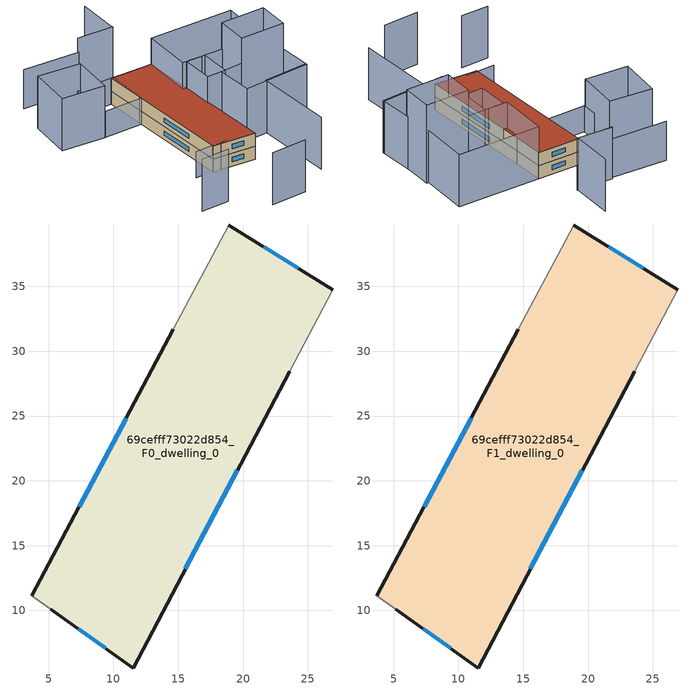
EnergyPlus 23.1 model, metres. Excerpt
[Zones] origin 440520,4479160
69cefff73022d854_F0_dwelling_0
 floor ground (EU_floor_Construction): 26.93,34.72 23.59,28.45 11.52,5.56 5.15,10.1 3.68,11.13 14.62,31.71 18.91,39.74 z0
 wall outside (EU_wall_Construction): 14.62,31.71 3.68,11.13 / 26.93,34.72 18.91,39.74 / 5.15,10.1 11.52,5.56 23.59,28.45 z0:3
 wall adiabatic (EU_wall_Construction): 3.68,11.13 5.15,10.1 / 18.91,39.74 14.62,31.71 / 23.59,28.45 26.93,34.72 z0:3
 window (EU_Window_Construction): 10.97,24.83 7.34,18.01 / 24.25,36.4 21.59,38.06 / 15.55,13.21 19.56,20.8 / 7.28,8.58 9.39,7.08 z1:2
69cefff73022d854_F1_dwelling_0
 floor to 69cefff73022d854_F0_dwelling_0 (EU_floor_Construction): 26.93,34.72 23.59,28.45 11.52,5.56 5.15,10.1 3.68,11.13 14.62,31.71 18.91,39.74 z3
 wall outside (EU_wall_Construction): 14.62,31.71 3.68,11.13 / 26.93,34.72 18.91,39.74 / 5.15,10.1 11.52,5.56 23.59,28.45 z3:6
 wall adiabatic (EU_wall_Construction): 3.68,11.13 5.15,10.1 / 18.91,39.74 14.62,31.71 / 23.59,28.45 26.93,34.72 z3:6
 window (EU_Window_Construction): 10.97,24.83 7.34,18.01 / 24.25,36.4 21.59,38.06 / 15.55,13.21 19.56,20.8 / 7.28,8.58 9.39,7.08 z4:5
 roof outside (EU_roof_Construction): 11.52,5.56 23.59,28.45 26.93,34.72 18.91,39.74 14.62,31.71 3.68,11.13 5.15,10.1 z6
shading: 13.24,-7.96 21.63,7.7 / 21.63,7.7 30.38,3 / -2.82,-4.59 4.27,-8.44 / -10.57,7.18 -5.21,3.94 / 27.8,43.57 32.77,51.58 / 27.83,43.35 21.18,47.98 / 17.18,9.8 21.06,17.02 / 21.06,17.02 34.14,9.99 / 34.14,9.99 30.26,2.77 / 30.26,2.77 17.18,9.8 / 25.36,22.54 21.86,16.53 / 21.86,16.53 18.12,18.71 / 18.12,18.71 21.62,24.72 / 21.62,24.72 25.36,22.54 / 26.93,34.72 42.86,24.6 / 42.86,24.6 36.88,15.19 / 36.88,15.19 20.95,25.31 / 20.95,25.31 26.93,34.72 / 6.85,35.9 -0.91,41.58 / -0.91,41.58 4.77,49.35 / 4.77,49.35 12.54,43.67 / 12.54,43.67 6.85,35.9 z0:12; 0.46,13.39 6.47,9.77 / 12.14,43.96 19.41,39.47 / 19.41,39.47 14.37,31.29 / 14.37,31.29 7.09,35.78 / 7.09,35.78 12.14,43.96 z0:6; 33.72,9.26 25.25,14.45 / 25.25,14.45 28.91,20.42 / 28.91,20.42 37.38,15.23 / 37.38,15.23 33.72,9.26 z0:18; 20.93,47.62 10.45,54.92 z0:9
[Building]
EU S2 Campaign: North Axis=0; Terrain=City; Solar Distribution=FullExterior
[Site:Location]
Madrid: Latitude=40.5; Longitude=-3.5; Time Zone=1; Elevation=609
[SizingPeriod:WeatherFileDays]
AnnualSizingPeriod: Begin Month=1; Begin Day of Month=1; End Month=12; End Day of Month=31; Day of Week for Start Day=Monday; Use Weather File Daylight Saving Period=No; Use Weather File Rain and Snow Indicators=No
[MATERIAL]
EU_InternalMass_Material: Roughness=MediumRough; Thickness=0.1; Conductivity=1; Density=1800; Specific Heat=900; Thermal Absorptance=0.9; Solar Absorptance=0.7; Visible Absorptance=0.7
[MATERIAL:NOMASS] Roughness=MediumRough; Thermal Absorptance=0.9; Solar Absorptance=0.7; Visible Absorptance=0.7
Name | Thermal Resistance
EU_wall_NoMass | 0.459673
EU_roof_NoMass | 0.495815
EU_floor_NoMass | 0.788942
[WINDOWMATERIAL:SIMPLEGLAZINGSYSTEM]
EU_Window_SimpleGlazing: UFactor=4.26103; Solar Heat Gain Coefficient=0.85; Visible Transmittance=0.85
[CONSTRUCTION]
EU_wall_Construction: EU_wall_NoMass
EU_roof_Construction: EU_roof_NoMass
EU_floor_Construction: EU_floor_NoMass
EU_Window_Construction: EU_Window_SimpleGlazing
EU_InternalMass_Construction: EU_InternalMass_Material
[ZONE] Type=1; Multiplier=1; Ceiling Height=autocalculate; Volume=929.455; Floor Area=autocalculate; Part of Total Floor Area=Yes
69cefff73022d854_F0_dwelling_0; 69cefff73022d854_F1_dwelling_0
[INTERNALMASS] Construction=EU_InternalMass_Construction; Surface Area=309.818
Name | Zone or ZoneList
69cefff73022d854_F0_dwelling_0_EU_InternalMass | 69cefff73022d854_F0_dwelling_0
69cefff73022d854_F1_dwelling_0_EU_InternalMass | 69cefff73022d854_F1_dwelling_0
[OTHEREQUIPMENT] Fuel Type=Electricity; Design Level Calculation Method=Watts/Area; Power per Zone Floor Area=1; Fraction Latent=0; Fraction Radiant=0; Fraction Lost=0; Carbon Dioxide Generation Rate=0; EndUse Subcategory=EU_Step8_InternalGains
Name | Zone or ZoneList or Space or SpaceList | Schedule
EU_Step8_InternalGain_69cefff73022d854_F0_dwelling_0_f000 | 69cefff73022d854_F0_dwelling_0 | EU_Step8_GainSchedule_69cefff73022d854_F0_dwelling_0_f000
EU_Step8_InternalGain_69cefff73022d854_F1_dwelling_0_f000 | 69cefff73022d854_F1_dwelling_0 | EU_Step8_GainSchedule_69cefff73022d854_F1_dwelling_0_f000
[ZONEVENTILATION:DESIGNFLOWRATE] Schedule=EU_AlwaysOn; Design Flow Rate Calculation Method=AirChanges/Hour; Air Changes per Hour=0.719161; Ventilation Type=Natural; Fan Pressure Rise=0; Fan Total Efficiency=1; Constant Term Coefficient=1; Temperature Term Coefficient=0; Velocity Term Coefficient=0; Velocity Squared Term Coefficient=0; Minimum Indoor Temperature=-100; Maximum Indoor Temperature=100; Delta Temperature=-100; Minimum Outdoor Temperature=-100; Maximum Outdoor Temperature=100; Maximum Wind Speed=40
Name | Zone or ZoneList or Space or SpaceList
EU_ConstantAir_69cefff73022d854_F0_dwelling_0 | 69cefff73022d854_F0_dwelling_0
EU_ConstantAir_69cefff73022d854_F1_dwelling_0 | 69cefff73022d854_F1_dwelling_0
[HVACTEMPLATE:THERMOSTAT] Constant Heating Setpoint=20; Constant Cooling Setpoint=50
EU_HeatOnly_69cefff73022d854_F0_dwelling_0; EU_HeatOnly_69cefff73022d854_F1_dwelling_0
[HVACTEMPLATE:ZONE:IDEALLOADSAIRSYSTEM] System Availability Schedule=EU_AlwaysOn; Maximum Heating Supply Air Temperature=50; Minimum Cooling Supply Air Temperature=13; Maximum Heating Supply Air Humidity Ratio=0.0156; Minimum Cooling Supply Air Humidity Ratio=0.0077; Heating Limit=NoLimit; Cooling Limit=NoLimit; Heating Availability Schedule=EU_AlwaysOn; Cooling Availability Schedule=EU_CoolingOff; Dehumidification Control Type=ConstantSensibleHeatRatio; Cooling Sensible Heat Ratio=0.7; Dehumidification Setpoint=60; Humidification Control Type=None; Humidification Setpoint=30; Outdoor Air Method=None; Outdoor Air Flow Rate per Person=0.00944; Outdoor Air Flow Rate per Zone Floor Area=0; Outdoor Air Flow Rate per Zone=0; Demand Controlled Ventilation Type=None; Outdoor Air Economizer Type=NoEconomizer; Heat Recovery Type=None; Sensible Heat Recovery Effectiveness=0.7; Latent Heat Recovery Effectiveness=0.65
Name | Template Thermostat
69cefff73022d854_F0_dwelling_0 | EU_HeatOnly_69cefff73022d854_F0_dwelling_0
69cefff73022d854_F1_dwelling_0 | EU_HeatOnly_69cefff73022d854_F1_dwelling_0
[SIZING:ZONE] Zone Cooling Design Supply Air Temperature Input Method=SupplyAirTemperature; Zone Cooling Design Supply Air Temperature=13; Zone Heating Design Supply Air Temperature Input Method=SupplyAirTemperature; Zone Heating Design Supply Air Temperature=50; Zone Cooling Design Supply Air Humidity Ratio=0.008; Zone Heating Design Supply Air Humidity Ratio=0.008; Cooling Design Air Flow Method=DesignDay; Cooling Design Air Flow Rate=0; Cooling Minimum Air Flow per Zone Floor Area=0.000762; Cooling Minimum Air Flow=0; Cooling Minimum Air Flow Fraction=0.2; Heating Design Air Flow Method=DesignDay; Heating Design Air Flow Rate=0; Heating Maximum Air Flow per Zone Floor Area=0.002032; Heating Maximum Air Flow=0.141576; Heating Maximum Air Flow Fraction=0.3; Account for Dedicated Outdoor Air System=No; Dedicated Outdoor Air System Control Strategy=NeutralSupplyAir; Dedicated Outdoor Air Low Setpoint Temperature for Design=autosize; Dedicated Outdoor Air High Setpoint Temperature for Design=autosize; Zone Load Sizing Method=Sensible Load Only No Latent Load; Zone Latent Cooling Design Supply Air Humidity Ratio Input Method=HumidityRatioDifference; Zone Cooling Design Supply Air Humidity Ratio Difference=0.005; Zone Latent Heating Design Supply Air Humidity Ratio Input Method=HumidityRatioDifference; Zone Humidification Design Supply Air Humidity Ratio Difference=0.005
69cefff73022d854_F0_dwelling_0; 69cefff73022d854_F1_dwelling_0
[SCHEDULE:CONSTANT]
Name | Hourly Value
EU_AlwaysOn | 1
EU_CoolingOff | 0
[SCHEDULE:FILE] Column Number=1; Rows to Skip at Top=0; Number of Hours of Data=8760; Column Separator=Comma; Interpolate to Timestep=No; Minutes per Item=60; Adjust Schedule for Daylight Savings=Yes
Name | File
EU_Step8_GainSchedule_69cefff73022d854_F0_dwelling_0_f000 | ../../schedules/69cefff73022d854/69cefff73022d854_F0_dwelling_0_f000_gain.csv
EU_Step8_GainSchedule_69cefff73022d854_F1_dwelling_0_f000 | ../../schedules/69cefff73022d854/69cefff73022d854_F1_dwelling_0_f000_gain.csv
